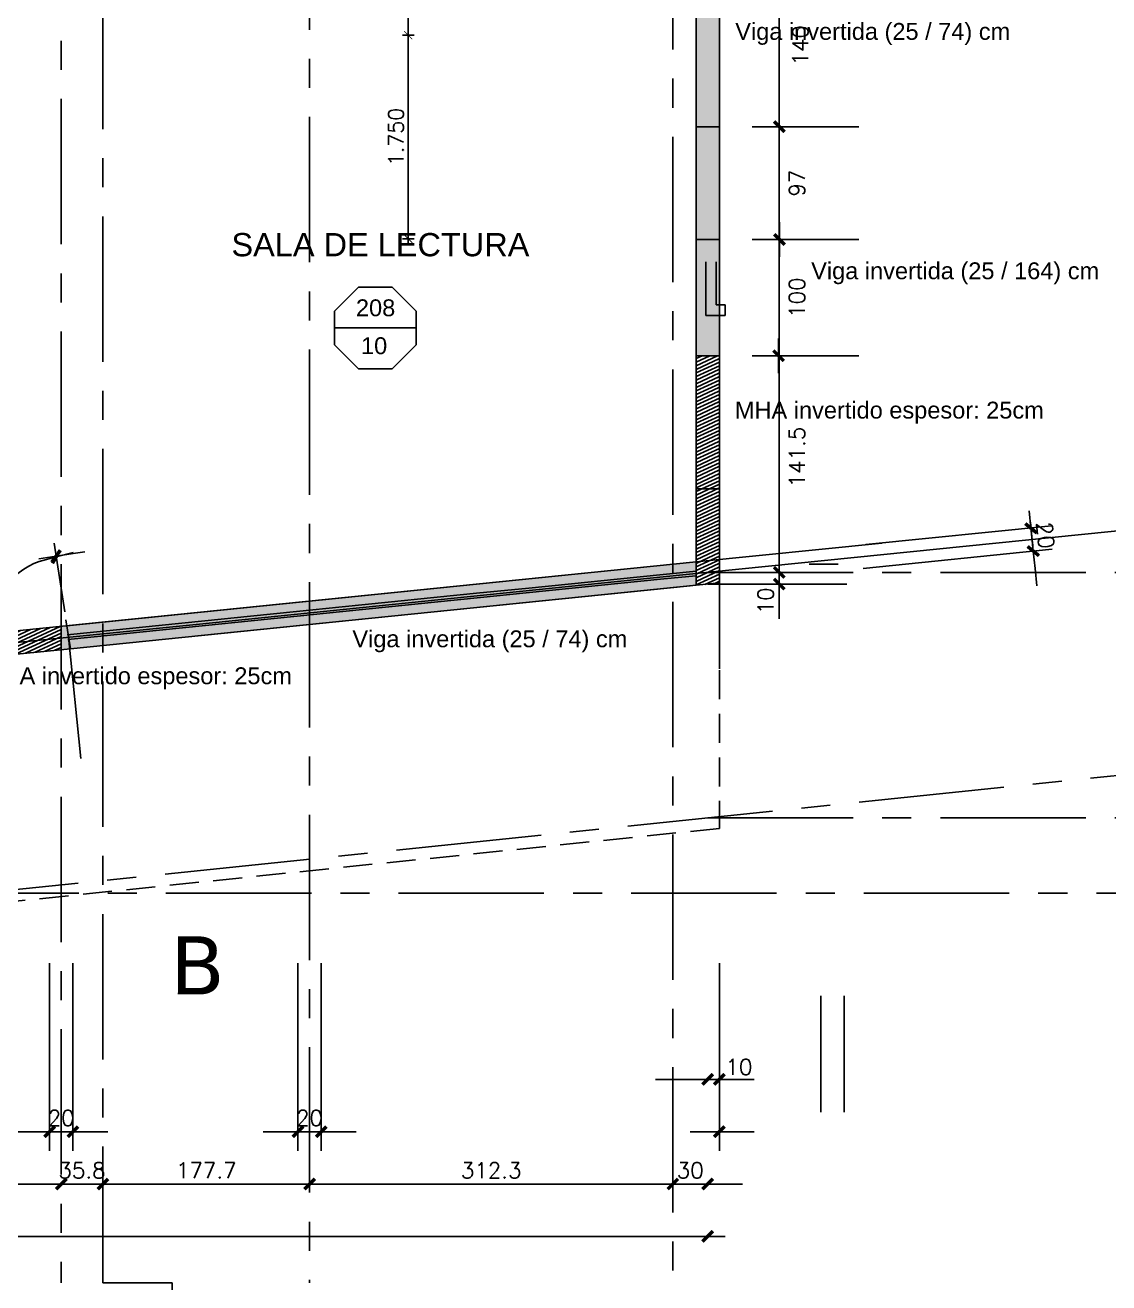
# Model space of a CAD drawing. Header units: millimetres. Extents: x 0 to 223, y -18 to 76.
# Drawn here: x 139.75 to 149.07, y 12.55 to 23.36 of the extents above; entities that cross this region are included whole.
import ezdxf

# ---------------------------------------------------------------- set-up
doc = ezdxf.new("R2010")
doc.units = ezdxf.units.MM
doc.linetypes.add('CENTER', pattern=[2, 1.25, -0.25, 0.25, -0.25])
doc.linetypes.add('HIDDEN', pattern=[0.375, 0.25, -0.125])
for name, color, linetype in [('01', 1, 'Continuous'), ('04', 4, 'Continuous'), ('06', 6, 'Continuous'), ('Capa1', 8, 'Continuous'), ('COTAS', 1, 'Continuous'), ('COTAS1', 2, 'Continuous'), ('Cotas2', 1, 'Continuous'), ('EJES', 1, 'CENTER'), ('GRIS', 9, 'Continuous'), ('LOSAS', 7, 'Continuous'), ('MUROS_EST', 5, 'Continuous'), ('Textos', 2, 'Continuous'), ('VIGAS', 3, 'Continuous'), ('VIGAS_1', 2, 'Continuous')]:
    doc.layers.add(name, color=color, linetype=linetype)
doc.styles.add('Arial', font='arial.ttf')
doc.styles.add('INTERARQ', font='ROMANS.SHX')
doc.styles.add('ROMANS', font='romans.shx', dxfattribs={"height": 16.875})
doc.styles.get("Standard").update_dxf_attribs({"font": 'arial.ttf'})
doc.dimstyles.new('ESCALA_1-50', dxfattribs={"dimtxt": 0.13, "dimasz": 0.05, "dimexe": 0.18, "dimexo": 0.0625, "dimgap": 0.04, "dimtad": 1, "dimdec": 3, "dimzin": 0, "dimdsep": 46, "dimtxsty": 'INTERARQ', "dimblk": 'DIMTICK', "dimcen": 0.09, "dimse1": 1, "dimse2": 1, "dimclrd": 1, "dimclre": 1, "dimclrt": 2, "dimadec": 0, "dimazin": 0, "dimtfac": 4.5, "dimtdec": 3, "dimtofl": 0, "dimtmove": 2, "dimatfit": 3, "dimldrblk": 'DIMTICK', "dimfxl": 1, "dimtolj": 1, "dimtzin": 0, "dimarcsym": 0})
pattern_1 = [(25, (0, 0), (-0.0118333113, 0.025376618), [])]

# ---------------------------------------------------------------- blocks, each defined once
blk = doc.blocks.new('DIMTICK')
at = {"color": 1}
for p, q in [((-1, 0), (1, 0)), ((0, 1), (0, -1))]:
    blk.add_line(p, q, dxfattribs=at)
at = {"color": 3, "const_width": 0.141}
blk.add_lwpolyline([(0.71, 0.71), (-0.71, -0.71)], dxfattribs=at)
blk = doc.blocks.new('*D21')
at = {"layer": '01', "color": 1, "lineweight": -2, "transparency": 16777216}
blk.add_line((143.045, 24.977), (143.045, 23.327), dxfattribs=at)
at = {"layer": 'Defpoints', "color": 0, "transparency": 16777216}
for p in [(143.199, 25.027), (143.045, 23.277), (143.199, 23.277)]:
    blk.add_point(p, dxfattribs=at)
at = {"layer": '01', "color": 1, "lineweight": -2, "transparency": 16777216, "xscale": 0.05, "yscale": 0.05, "zscale": 0.05}
for p, rotation in [((143.045, 25.027), 90), ((143.045, 23.277), 270)]:
    blk.add_blockref('DIMTICK', p, dxfattribs=dict(at, rotation=rotation))
at = {"layer": '01', "color": 2, "transparency": 16777216, "insert": (142.94, 24.152), "char_height": 0.13, "attachment_point": 5, "rotation": 90, "style": 'INTERARQ'}
blk.add_mtext('\\A1;1.750', dxfattribs=at)
blk = doc.blocks.new('*D22')
at = {"layer": '01', "color": 1, "lineweight": -2, "transparency": 16777216}
blk.add_line((143.045, 23.227), (143.045, 21.577), dxfattribs=at)
at = {"layer": 'Defpoints', "color": 0, "transparency": 16777216}
for p in [(143.199, 23.277), (143.045, 21.527), (143.199, 21.527)]:
    blk.add_point(p, dxfattribs=at)
at = {"layer": '01', "color": 1, "lineweight": -2, "transparency": 16777216, "xscale": 0.05, "yscale": 0.05, "zscale": 0.05}
for p, rotation in [((143.045, 23.277), 90), ((143.045, 21.527), 270)]:
    blk.add_blockref('DIMTICK', p, dxfattribs=dict(at, rotation=rotation))
at = {"layer": '01', "color": 2, "transparency": 16777216, "insert": (142.94, 22.402), "char_height": 0.13, "attachment_point": 5, "rotation": 90, "style": 'INTERARQ'}
blk.add_mtext('\\A1;1.750', dxfattribs=at)
blk = doc.blocks.new('TICK1')
at = {"color": 2}
for points in [[(0, 0), (-1, 0)], [(0, 0), (1, 0)]]:
    blk.add_lwpolyline(points, dxfattribs=at)
at = {"color": 2, "const_width": 0.2}
blk.add_lwpolyline([(-0.3, -0.3), (0.3, 0.3)], dxfattribs=at)

msp = doc.modelspace()

# ---------------------------------------------------------------- hatches: boundary and pattern name
at = {"layer": 'Capa1', "transparency": 33554687}
h = msp.add_hatch(color=2, dxfattribs=at)
h.dxf.hatch_style = 1
h.paths.add_polyline_path([(140.11, 18.1989), (140.1024, 18.1982), (140.0619, 18.194), (140.0619, 18.0929), (140.1255, 18.0993), (140.1254, 18.0997)])
h.paths.add_polyline_path([(140.1255, 18.0993), (140.0619, 18.0929), (140.0619, 17.9928), (140.1355, 18.0002)])
at = {"layer": 'MUROS_EST', "transparency": 33554687}
h = msp.add_hatch(color=2, dxfattribs=at)
h.dxf.hatch_style = 1
h.paths.add_polyline_path([(145.72, 23.8897), (145.52, 23.8897), (145.52, 20.5197), (145.72, 20.5197)])
h = msp.add_hatch(color=2, dxfattribs=at)
h.dxf.hatch_style = 1
h.paths.add_polyline_path([(137.2547, 17.708), (137.2446, 17.8075), (137.2292, 17.9067), (134.4307, 17.6229), (134.4615, 17.4247)])
h.paths.add_polyline_path([(142.1969, 18.2093), (142.1969, 18.4101), (140.42, 18.2296), (140.42, 18.0291)])
h.paths.add_polyline_path([(140.42, 18.2296), (140.1102, 18.1982), (140.1408, 18.0008), (140.42, 18.0291)])
h.paths.add_polyline_path([(145.32, 18.5261), (145.32, 18.7274), (142.1969, 18.4101), (142.1969, 18.2093)])
h.paths.add_polyline_path([(145.52, 18.7477), (145.32, 18.7274), (145.32, 18.5261), (145.52, 18.5464)])
h.paths.add_polyline_path([(145.62, 21.5197), (145.52, 21.5197), (145.52, 20.5197), (145.62, 20.5197)])
h.paths.add_polyline_path([(145.72, 21.5197), (145.62, 21.5197), (145.62, 20.5197), (145.72, 20.5197)])
h.paths.add_polyline_path([(145.62, 22.4897), (145.52, 22.4897), (145.52, 21.5197), (145.62, 21.5197)])
h.paths.add_polyline_path([(145.72, 22.4897), (145.62, 22.4897), (145.62, 21.5197), (145.72, 21.5197)])
h = msp.add_hatch(dxfattribs=at)
h.set_pattern_fill('_USER', color=256, scale=0.028, angle=25, pattern_type=0)
h.set_pattern_definition(pattern_1)
h.paths.add_polyline_path([(138.4619, 18.0318), (137.2292, 17.9067), (137.26, 17.7086), (138.4619, 17.8305)])
h.paths.add_polyline_path([(139.2119, 21.4921), (139.1619, 21.4921), (139.1119, 21.4921), (139.1119, 20.2258), (139.1119, 18.0977), (138.4619, 18.0318), (138.4619, 17.8305), (139.2119, 17.9066)])
h.paths.add_polyline_path([(140.0619, 18.194), (139.3119, 18.118), (139.3119, 20.2258), (139.3119, 21.4921), (139.2119, 21.4921), (139.2119, 18.0071), (139.222, 17.9076), (140.0619, 17.9928)])
h = msp.add_hatch(dxfattribs=at)
h.set_pattern_fill('_USER', color=256, scale=0.028, angle=25, pattern_type=0)
h.set_pattern_definition(pattern_1)
h.paths.add_polyline_path([(145.62, 18.7578), (145.52, 18.7477), (145.52, 18.5464), (145.62, 18.5565)])
h.paths.add_polyline_path([(145.72, 18.768), (145.62, 18.7578), (145.62, 18.657), (145.72, 18.657)])
h.paths.add_polyline_path([(145.72, 18.657), (145.62, 18.657), (145.62, 18.557), (145.625, 18.557), (145.72, 18.5667)])
h.paths.add_polyline_path([(145.72, 19.3759), (145.62, 19.3759), (145.62, 18.7578), (145.72, 18.768)])
h.paths.add_polyline_path([(145.62, 19.3759), (145.57, 19.3759), (145.52, 19.3759), (145.52, 18.7977), (145.52, 18.7477), (145.62, 18.7578)])
h.paths.add_polyline_path([(145.62, 20.5197), (145.52, 20.5197), (145.52, 19.3759), (145.62, 19.3759)])
h.paths.add_polyline_path([(145.72, 20.5197), (145.62, 20.5197), (145.62, 19.3759), (145.72, 19.3759)])
h.paths.add_polyline_path([(145.477, 19.3922), (145.763, 19.3922), (145.763, 19.5947), (145.477, 19.5947)], flags=9)
h = msp.add_hatch(dxfattribs=at)
h.set_pattern_fill('_USER', color=256, scale=0.028, angle=25, pattern_type=0)
h.set_pattern_definition(pattern_1)
h.paths.add_polyline_path([(145.62, 20.5197), (145.52, 20.5197), (145.52, 19.3759), (145.62, 19.3759)])
h.paths.add_polyline_path([(145.72, 20.5197), (145.62, 20.5197), (145.62, 19.3759), (145.72, 19.3759)])

# ---------------------------------------------------------------- linework, layer by layer
at = {"layer": '01'}
for p, q in [((145.4058, 18.6349), (149.5902, 19.0594)), ((141.2214, 18.2105), (145.4058, 18.6349)), ((144.8416, 18.6), (145.2356, 18.64)), ((145.2356, 18.64), (145.52, 18.6688)), ((145.2417, 18.6004), (145.52, 18.6286)), ((141.2367, 18.1119), (145.47, 18.5413)), ((143.6595, 18.4801), (144.0535, 18.5201)), ((144.0535, 18.5201), (144.4475, 18.56)), ((144.0596, 18.4805), (144.4537, 18.5204)), ((144.4475, 18.56), (144.8416, 18.6)), ((144.4537, 18.5204), (144.8477, 18.5604)), ((144.8477, 18.5604), (145.2417, 18.6004)), ((142.4774, 18.3602), (142.8714, 18.4002)), ((142.8714, 18.4002), (143.2654, 18.4401)), ((142.8775, 18.3606), (143.2716, 18.4005)), ((143.2654, 18.4401), (143.6595, 18.4801)), ((143.2716, 18.4005), (143.6656, 18.4405)), ((143.6656, 18.4405), (144.0596, 18.4805)), ((141.2953, 18.2403), (141.6893, 18.2802)), ((141.6893, 18.2802), (142.0833, 18.3202)), ((141.6954, 18.2407), (142.0895, 18.2806)), ((142.0833, 18.3202), (142.4774, 18.3602)), ((142.0895, 18.2806), (142.4835, 18.3206)), ((142.4835, 18.3206), (142.8775, 18.3606)), ((137.037, 17.7861), (141.2214, 18.2105)), ((140.5072, 18.1603), (140.9012, 18.2003)), ((140.9012, 18.2003), (141.2953, 18.2403)), ((140.9074, 18.1607), (141.3014, 18.2007)), ((141.3014, 18.2007), (141.6954, 18.2407)), ((140.1132, 18.1204), (140.5072, 18.1603)), ((140.1193, 18.0808), (140.5133, 18.1208)), ((140.5133, 18.1208), (140.9074, 18.1607))]:
    msp.add_line(p, q, dxfattribs=at)
at = {"layer": '01', "linetype": 'HIDDEN'}
msp.add_line((146.4928, 18.7273), (146.7928, 18.7273), dxfattribs=at)
at = {"layer": '04', "ltscale": 0.25}
for p, q in [((145.6028, 21.3273), (145.6028, 20.8673)), ((145.6928, 21.3273), (145.6928, 20.9573)), ((145.6928, 20.9573), (145.7696, 20.9573)), ((145.7696, 20.9573), (145.7696, 20.8673)), ((145.6028, 20.8673), (145.7696, 20.8673))]:
    msp.add_line(p, q, dxfattribs=at)
at = {"layer": '06'}
for p, q in [((145.72, 22.4897), (145.52, 22.4897)), ((145.72, 21.5197), (145.52, 21.5197)), ((145.72, 20.5197), (145.52, 20.5197)), ((145.52, 18.7977), (145.52, 18.5464)), ((145.52, 18.5464), (145.72, 18.5667)), ((140.1024, 18.2482), (140.1408, 18.0008))]:
    msp.add_line(p, q, dxfattribs=at)
at = {"layer": 'COTAS', "color": 2}
for p, q in [((145.52, 19.3759), (145.72, 19.3759)), ((145.32, 14.2975), (145.17, 14.2975)), ((145.47, 14.2975), (145.32, 14.2975)), ((145.47, 14.2975), (145.62, 14.2975)), ((145.62, 14.2975), (145.72, 14.2975)), ((145.77, 14.2975), (145.92, 14.2975)), ((145.87, 14.2975), (146.02, 14.2975)), ((139.8119, 13.8475), (139.6619, 13.8475)), ((139.9619, 13.8475), (140.1619, 13.8475)), ((140.3119, 13.8475), (140.4619, 13.8475)), ((141.9469, 13.8475), (141.7969, 13.8475)), ((142.0969, 13.8475), (142.2969, 13.8475)), ((142.4469, 13.8475), (142.5969, 13.8475)), ((145.47, 13.8475), (145.72, 13.8475)), ((145.87, 13.8475), (146.02, 13.8475)), ((139.3619, 13.3975), (139.9119, 13.3975)), ((139.9119, 13.3975), (139.7619, 13.3975)), ((140.0619, 13.3975), (140.42, 13.3975)), ((140.57, 13.3975), (142.0469, 13.3975)), ((140.57, 13.3975), (140.72, 13.3975)), ((142.3469, 13.3975), (145.17, 13.3975)), ((145.17, 13.3975), (145.02, 13.3975)), ((145.62, 13.3975), (145.32, 13.3975)), ((145.77, 13.3975), (145.92, 13.3975)), ((133.4119, 12.9475), (145.47, 12.9475))]:
    msp.add_line(p, q, dxfattribs=at)
at = {"layer": 'COTAS1', "color": 2}
for p, q in [((146.2353, 22.9137), (146.2353, 23.4965)), ((146.2353, 22.9137), (146.2353, 22.2137)), ((146.2353, 22.2722), (146.2353, 21.5722)), ((146.2353, 21.6308), (146.2353, 20.9308)), ((146.2353, 20.9894), (146.2353, 20.2894)), ((146.2353, 20.348), (146.2353, 19.648)), ((146.2353, 19.4065), (146.2353, 19.648)), ((146.2353, 19.4065), (146.2353, 18.8065)), ((148.419, 18.8404), (148.3938, 19.0892)), ((146.2353, 18.8065), (146.2353, 18.9565)), ((140.1656, 18.8193), (140.2644, 18.8346)), ((146.2353, 18.6565), (146.2353, 18.5565)), ((148.4341, 18.6912), (148.4493, 18.542)), ((146.2353, 18.4065), (146.2353, 18.2565))]:
    msp.add_line(p, q, dxfattribs=at)
msp.add_arc((140.1284, 18.0806), 0.7182, 110.80571, 173.61614, dxfattribs=at)
at = {"layer": 'Cotas2'}
for p, q in [((146.0034, 22.4897), (146.9188, 22.4897)), ((146.0034, 21.5197), (146.9188, 21.5197)), ((146.0034, 20.5197), (146.9188, 20.5197)), ((146.9805, 18.8958), (148.576, 19.0576)), ((140.0917, 18.3175), (139.9998, 18.9095)), ((145.52, 18.7477), (147.1155, 18.9095)), ((146.9558, 18.692), (148.5816, 18.8569)), ((145.62, 18.557), (146.8173, 18.557)), ((145.72, 18.5154), (145.72, 17.827)), ((140.1254, 18.0997), (140.2311, 17.0578)), ((139.9619, 15.2975), (139.9619, 13.6841)), ((140.1619, 15.2975), (140.1619, 13.6841)), ((142.0969, 15.2975), (142.0969, 13.6841)), ((142.2969, 15.2975), (142.2969, 13.6841)), ((145.72, 15.2975), (145.72, 13.6841))]:
    msp.add_line(p, q, dxfattribs=at)
at = {"layer": 'EJES'}
for p, q in [((140.0619, 36.7285), (140.0619, 12.5479)), ((140.42, 35.7191), (140.42, 12.5479)), ((142.1969, 32.5737), (142.1969, 12.5479)), ((145.32, 30.4032), (145.32, 12.5479)), ((145.62, 18.657), (149.5125, 18.657)), ((150.1554, 17.0152), (138.8109, 15.841)), ((145.62, 16.5459), (149.4944, 16.5459)), ((128.9622, 15.8976), (150.1554, 15.8976)), ((140.42, 12.5479), (141.0149, 12.5479)), ((141.0149, 12.5479), (141.0148, 12.2013))]:
    msp.add_line(p, q, dxfattribs=at)
at = {"layer": 'GRIS', "linetype": 'HIDDEN'}
for p, q in [((145.72, 18.5667), (145.72, 16.4556)), ((145.72, 18.5667), (145.72, 16.4556)), ((145.72, 16.4556), (139.3619, 15.7975))]:
    msp.add_line(p, q, dxfattribs=at)
at = {"layer": 'LOSAS'}
msp.add_line((142.4126, 20.759), (143.1126, 20.759), dxfattribs=at)
msp.add_lwpolyline([(142.4126, 20.614), (142.6177, 20.409), (142.9076, 20.409), (143.1126, 20.614), (143.1126, 20.9039), (142.9076, 21.109), (142.6177, 21.109), (142.4126, 20.9039)], close=True, dxfattribs=at)
at = {"layer": 'MUROS_EST'}
for p, q in [((139.3119, 18.118), (140.1024, 18.1982)), ((137.26, 17.7086), (140.1408, 18.0008))]:
    msp.add_line(p, q, dxfattribs=at)
at = {"layer": 'VIGAS'}
for p, q in [((145.52, 21.5197), (145.52, 20.5197)), ((145.72, 21.5197), (145.72, 20.5197)), ((140.1024, 18.1982), (145.52, 18.7477)), ((145.52, 18.5464), (140.1408, 18.0008)), ((146.5928, 15.0165), (146.5928, 14.0165)), ((146.7928, 15.0165), (146.7928, 14.0165))]:
    msp.add_line(p, q, dxfattribs=at)
at = {"layer": 'VIGAS_1'}
for p, q in [((145.52, 22.4897), (145.52, 23.8897)), ((145.72, 23.8897), (145.72, 22.4897)), ((145.52, 21.5197), (145.52, 22.4897)), ((145.72, 21.5197), (145.72, 22.4897)), ((145.52, 21.5197), (145.52, 20.5197)), ((145.72, 21.5197), (145.72, 20.5197)), ((145.52, 20.5197), (145.52, 18.7977)), ((145.72, 20.5197), (145.72, 18.5667)), ((140.1102, 18.1982), (145.52, 18.7477)), ((140.1408, 18.0008), (145.52, 18.5464))]:
    msp.add_line(p, q, dxfattribs=at)
msp.add_lwpolyline([(145.72, 23.8897), (145.52, 23.8897), (145.52, 20.5197), (145.72, 20.5197), (145.72, 23.8897)], dxfattribs=at)

# ---------------------------------------------------------------- block references
at = {"layer": 'COTAS', "color": 2, "xscale": 0.1500000000000909, "yscale": 0.1500000000000909, "zscale": 0.1500000000000909}
for p in [(145.62, 14.2975), (139.9619, 13.8475), (142.0969, 13.8475), (140.0619, 13.3975), (140.0619, 13.3975), (142.1969, 13.3975), (145.32, 13.3975), (145.32, 13.3975), (145.62, 12.9475)]:
    msp.add_blockref('TICK1', p, dxfattribs=at)
at = {"layer": 'COTAS', "color": 2, "xscale": 0.1500000000000909, "yscale": 0.1500000000000909, "zscale": 0.1500000000000909, "rotation": 180}
for p in [(145.62, 14.2975), (145.72, 14.2975), (140.1619, 13.8475), (142.2969, 13.8475), (145.72, 13.8475), (140.42, 13.3975), (140.42, 13.3975), (142.1969, 13.3975), (145.62, 13.3975)]:
    msp.add_blockref('TICK1', p, dxfattribs=at)
at = {"layer": 'COTAS1', "color": 2}
for p, xscale, yscale, zscale, rotation in [((146.2353, 22.4897), 0.1499999999999773, 0.1499999999999773, 0.1499999999999773, 90), ((146.2368, 21.5197), 0.1499999999999773, 0.1499999999999773, 0.1499999999999773, 90), ((146.2296, 20.5197), 0.1499999999999773, 0.1499999999999773, 0.1499999999999773, 90), ((148.3991, 19.0369), 0.1500000000000028, 0.1500000000000028, 0.1500000000000028, 275.7917471897792), ((148.419, 18.8404), 0.1500000000000028, 0.1500000000000028, 0.1500000000000028, 95.7917471897792), ((140.0183, 18.7903), 0.1499999999998312, 0.1499999999998312, 0.1499999999998312, 14.81158619812297), ((140.0174, 18.7963), 0.1500000000001098, 0.1500000000001098, 0.1500000000001098, 188.8174638201862), ((146.2353, 18.6565), 0.1499999999999773, 0.1499999999999773, 0.1499999999999773, 270), ((146.2353, 18.6565), 0.1499999999999773, 0.1499999999999773, 0.1499999999999773, 270), ((146.2353, 18.5565), 0.1499999999999773, 0.1499999999999773, 0.1499999999999773, 90)]:
    msp.add_blockref('TICK1', p, dxfattribs=dict(at, xscale=xscale, yscale=yscale, zscale=zscale, rotation=rotation))

# ---------------------------------------------------------------- texts
at = {"layer": '04', "style": 'Arial'}
msp.add_text('SALA DE LECTURA', height=0.2, dxfattribs=at).set_placement((141.5253, 21.3756))
at = {"layer": 'Capa1', "char_height": 0.144975, "attachment_point": 1}
for s, insert in [('Viga invertida (25 / 74) cm', (145.8569, 23.3819)), ('Viga invertida (25 / 164) cm', (146.5093, 21.3233)), ('MHA invertido espesor: 25cm', (145.8534, 20.1252)), ('Viga invertida (25 / 74) cm', (142.565, 18.1584)), ('MHA invertido espesor: 25cm', (139.389, 17.8407))]:
    msp.add_mtext_dynamic_manual_height_columns(s, width=2.767896, gutter_width=0.7249, heights=[0.2432], dxfattribs=dict(at, insert=insert))
at = {"layer": 'COTAS', "color": 3, "char_height": 0.135, "attachment_point": 5, "style": 'ROMANS'}
for s, insert in [('\\A1;10', (145.8886, 14.4038)), ('\\A1;20', (140.0619, 13.965)), ('\\A1;20', (142.1969, 13.965)), ('\\A1;35.8', (140.2409, 13.515)), ('\\A1;177.7', (141.3084, 13.515)), ('\\A1;312.3', (143.7584, 13.515)), ('\\A1;30', (145.47, 13.515))]:
    msp.add_mtext(s, dxfattribs=dict(at, insert=insert))
at = {"layer": 'COTAS1', "color": 3, "char_height": 0.135, "attachment_point": 5, "style": 'ROMANS'}
for s, insert, rotation in [('\\A1;140', (146.4156, 23.1897), 90), ('\\A1;97', (146.3875, 22.0047), 90), ('\\A1;100', (146.3875, 21.0197), 90), ('\\A1;141.5', (146.3875, 19.6487), 90), ('\\A1;20', (148.5233, 18.9767), 275.79175), ('\\A1;10', (146.1178, 18.412), 90)]:
    msp.add_mtext(s, dxfattribs=dict(at, insert=insert, rotation=rotation))
at = {"layer": 'LOSAS'}
for s, p in [('208', (142.5957, 20.8601)), ('10', (142.6393, 20.534))]:
    msp.add_text(s, height=0.14497, dxfattribs=at).set_placement(p)
at = {"layer": 'Textos', "insert": (140.9992, 15.5285), "char_height": 0.5, "width": 1.354898, "attachment_point": 1, "rotation": 359.74864}
msp.add_mtext('{\\fVerdana|b0|i0|c0|p34;B}', dxfattribs=at)

# ---------------------------------------------------------------- dimensions: what is measured, and where the dimension line sits
at = {"layer": '01'}
for base, p1, p2, picture, middle in [((143.0455, 23.2773), (143.1994, 25.0273), (143.1994, 23.2773), '*D21', (142.9405, 24.1523)), ((143.0455, 21.5273), (143.1994, 23.2773), (143.1994, 21.5273), '*D22', (142.9405, 22.4023))]:
    dim = msp.add_linear_dim(base=base, p1=p1, p2=p2, angle=90, dimstyle='ESCALA_1-50', override={"dimtxt": 0.13}, dxfattribs=at)
    dim.commit()
    dim.dimension.update_dxf_attribs({"geometry": picture, "text_midpoint": middle})

doc.saveas('drawing.dxf')
